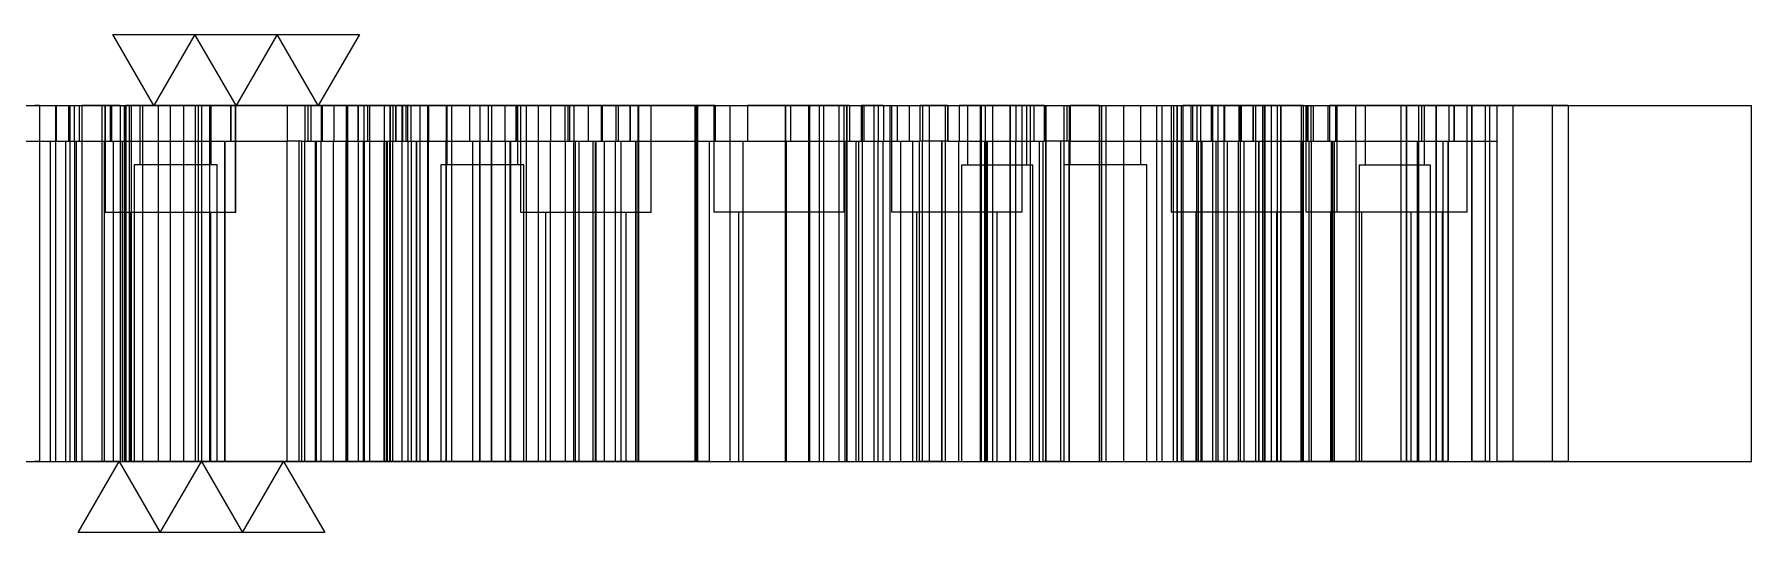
# Model space of a CAD drawing. Header units: millimetres. Extents: x 494 to 18201, y 224 to 11417.
# Drawn here: x 16391.5 to 16536.2, y 2499.9 to 2541.9 of the extents above; entities that cross this region are included whole.
import ezdxf
from ezdxf.lldxf.tags import DXFTag

# ---------------------------------------------------------------- set-up
doc = ezdxf.new("R2010")
doc.units = ezdxf.units.MM
for name, color, linetype in [('DIE', 7, 'Continuous'), ('DIE_W', 1, 'Continuous'), ('DIM', 7, 'Continuous')]:
    doc.layers.add(name, color=color, linetype=linetype)
doc.layers.add('dim_temp', color=161, linetype='Continuous', lineweight=9)
tags = doc.linetypes.add('DASHED', pattern='A,12.86,[0,arial.ttf,S=0,R=0,X=0,Y=0],-12.86', length=25.72).pattern_tags.tags
tags[12:13] = [DXFTag(74, 4), DXFTag(75, 0), DXFTag(340, '0'), DXFTag(46, 0.0), DXFTag(50, 0.0), DXFTag(44, 0.0), DXFTag(45, 0.0)]

msp = doc.modelspace()

# ---------------------------------------------------------------- linework, layer by layer
at = {"layer": 'DIE', "color": 155, "linetype": 'DASHED', "lineweight": 13, "ltscale": 0.501132}
for p, q in [((16393.25125, 2535.93578), (16393.25125, 2505.93578)), ((16394.33242, 2535.93579), (16394.33242, 2532.93579)), ((16394.83177, 2535.93579), (16394.83177, 2532.93579)), ((16395.23688, 2535.93579), (16395.23688, 2532.93579)), ((16397.14567, 2535.93579), (16397.14567, 2532.93579)), ((16397.8436, 2535.93579), (16397.8436, 2532.93579)), ((16397.84755, 2535.93579), (16397.84755, 2532.93579)), ((16397.95129, 2535.93579), (16397.95129, 2532.93579)), ((16398.70921, 2535.93579), (16398.70921, 2532.93579)), ((16399.04283, 2535.93578), (16399.04283, 2505.93578)), ((16399.12871, 2535.93579), (16399.12871, 2532.93579)), ((16399.46335, 2535.93578), (16399.46335, 2505.93578)), ((16399.61052, 2535.93579), (16399.61052, 2532.93579)), ((16400.56721, 2535.93578), (16400.56721, 2505.93578)), ((16400.56721, 2535.93578), (16400.56721, 2505.93578)), ((16402.90923, 2535.93578), (16402.90923, 2505.93578)), ((16402.90923, 2535.93578), (16402.90923, 2505.93578)), ((16404.02595, 2535.93579), (16404.02595, 2532.93579)), ((16405.02687, 2535.93579), (16405.02687, 2532.93579)), ((16405.25767, 2535.93578), (16405.25767, 2505.93578)), ((16405.54325, 2535.93578), (16405.54325, 2505.93578)), ((16408.01327, 2535.93579), (16408.01327, 2532.93579)), ((16408.02018, 2535.93579), (16408.02018, 2532.93579)), ((16412.75667, 2535.93579), (16412.75667, 2532.93579)), ((16414.75432, 2535.93578), (16414.75432, 2532.93578)), ((16415.71276, 2535.93579), (16415.71276, 2532.93579)), ((16416.68689, 2535.93578), (16416.68689, 2532.93578)), ((16417.76671, 2535.93578), (16417.76671, 2532.93578)), ((16417.85666, 2535.93578), (16417.85666, 2532.93578)), ((16418.71355, 2535.93578), (16418.71355, 2532.93578)), ((16419.53266, 2535.93578), (16419.53266, 2532.93578)), ((16419.71404, 2535.93578), (16419.71404, 2532.93578)), ((16421.46009, 2535.93578), (16421.46009, 2532.93578)), ((16421.65971, 2535.93578), (16421.65971, 2532.93578)), ((16421.90149, 2535.93578), (16421.90149, 2532.93578)), ((16421.93547, 2535.93578), (16421.93547, 2532.93578)), ((16422.49288, 2535.93578), (16422.49288, 2532.93578)), ((16422.76972, 2535.93578), (16422.76972, 2532.93578)), ((16422.92105, 2535.93578), (16422.92105, 2532.93578)), ((16423.17886, 2535.93578), (16423.17886, 2532.93578)), ((16423.94453, 2535.93578), (16423.94453, 2532.93578)), ((16424.59339, 2535.93578), (16424.59339, 2532.93578)), ((16424.66858, 2535.93578), (16424.66858, 2532.93578)), ((16426.17787, 2535.93578), (16426.17787, 2532.93578)), ((16426.19507, 2535.93578), (16426.19507, 2532.93578)), ((16426.62077, 2535.93578), (16426.62077, 2532.93578)), ((16428.13243, 2535.93578), (16428.13243, 2532.93578)), ((16428.98982, 2535.93578), (16428.98982, 2532.93578)), ((16429.71533, 2535.93578), (16429.71533, 2532.93578)), ((16431.10853, 2535.93578), (16431.10853, 2532.93578)), ((16432.04747, 2535.93578), (16432.04747, 2532.93578)), ((16432.90923, 2535.93578), (16432.90923, 2505.93578)), ((16434.95354, 2535.93578), (16434.95354, 2532.93578)), ((16436.17213, 2535.93578), (16436.17213, 2532.93578)), ((16436.42347, 2535.93578), (16436.42347, 2532.93578)), ((16436.56361, 2535.93578), (16436.56361, 2532.93578)), ((16436.93293, 2535.93578), (16436.93293, 2532.93578)), ((16438.11967, 2535.93578), (16438.11967, 2532.93578)), ((16439.23037, 2535.93578), (16439.23037, 2532.93578)), ((16439.25134, 2535.93578), (16439.25134, 2532.93578)), ((16440.45093, 2535.93578), (16440.45093, 2532.93578)), ((16440.65934, 2535.93578), (16440.65934, 2532.93578)), ((16441.65717, 2535.93578), (16441.65717, 2532.93578)), ((16441.66402, 2535.93578), (16441.66402, 2532.93578)), ((16442.30665, 2535.93578), (16442.30665, 2505.93578)), ((16442.37409, 2535.93578), (16442.37409, 2505.93578)), ((16447.13314, 2535.93578), (16447.13314, 2505.93578)), ((16447.2501, 2535.93578), (16447.2501, 2505.93578)), ((16447.35312, 2535.93578), (16447.35312, 2505.93578)), ((16450.06657, 2535.93578), (16450.06657, 2505.93578)), ((16454.72802, 2535.93578), (16454.72802, 2505.93578)), ((16454.74883, 2535.93578), (16454.74883, 2505.93578)), ((16456.70562, 2535.93578), (16456.70562, 2505.93578)), ((16456.73891, 2535.93578), (16456.73891, 2505.93578)), ((16456.78689, 2535.93578), (16456.78689, 2505.93578)), ((16457.58792, 2535.93578), (16457.58792, 2505.93578)), ((16457.97629, 2535.93578), (16457.97629, 2505.93578)), ((16459.26594, 2535.93578), (16459.26594, 2505.93578)), ((16459.93213, 2535.93578), (16459.93213, 2505.93578)), ((16459.93566, 2535.93578), (16459.93566, 2505.93578)), ((16461.21228, 2535.93578), (16461.21228, 2505.93578)), ((16462.55769, 2535.93578), (16462.55769, 2532.93578)), ((16463.5543, 2535.93578), (16463.5543, 2505.93578)), ((16463.5543, 2535.93578), (16463.5543, 2505.93578)), ((16464.17408, 2535.93578), (16464.17408, 2532.93578)), ((16465.19508, 2535.93578), (16465.19508, 2532.93578)), ((16466.30269, 2535.93578), (16466.30269, 2532.93578)), ((16466.87026, 2535.93578), (16466.87026, 2505.93578)), ((16466.87026, 2535.93578), (16466.87026, 2505.93578)), ((16468.42227, 2535.93578), (16468.42227, 2532.93578)), ((16468.43724, 2535.93578), (16468.43724, 2532.93578)), ((16471.2042, 2535.93578), (16471.2042, 2505.93578)), ((16471.2042, 2505.93578), (16471.2042, 2535.93578)), ((16471.21263, 2535.93578), (16471.21263, 2532.93578)), ((16473.7042, 2505.93578), (16473.7042, 2535.93578)), ((16473.7042, 2535.93578), (16473.7042, 2505.93578)), ((16474.15879, 2535.93578), (16474.15879, 2532.93578)), ((16475.37614, 2535.93578), (16475.37614, 2532.93578)), ((16475.67794, 2535.93578), (16475.67794, 2532.93578)), ((16476.7042, 2535.93578), (16476.7042, 2505.93578)), ((16476.7042, 2505.93578), (16476.7042, 2535.93578)), ((16478.47404, 2535.93578), (16478.47404, 2532.93578)), ((16478.67696, 2535.93578), (16478.67696, 2532.93578)), ((16478.69415, 2535.93578), (16478.69415, 2532.93578)), ((16478.74728, 2535.93578), (16478.74728, 2532.93578)), ((16481.20936, 2535.93579), (16481.20936, 2505.93579)), ((16481.38705, 2535.93579), (16481.38705, 2505.93579)), ((16483.25012, 2535.93579), (16483.25012, 2505.93579)), ((16486.02844, 2535.93579), (16486.02844, 2505.93579)), ((16486.47813, 2535.93579), (16486.47813, 2505.93579)), ((16487.45262, 2535.93578), (16487.45262, 2532.93578)), ((16487.75303, 2535.93579), (16487.75303, 2505.93579)), ((16488.10909, 2535.93579), (16488.10909, 2505.93579)), ((16488.25012, 2535.93579), (16488.25012, 2505.93579)), ((16488.92255, 2535.93578), (16488.92255, 2532.93578)), ((16489.06269, 2535.93578), (16489.06269, 2532.93578)), ((16489.43201, 2535.93578), (16489.43201, 2532.93578)), ((16490.61875, 2535.93578), (16490.61875, 2532.93578)), ((16490.75012, 2535.93579), (16490.75012, 2505.93579)), ((16491.18108, 2535.93579), (16491.18108, 2505.93579)), ((16491.70375, 2535.93579), (16491.70375, 2505.93579)), ((16491.75042, 2535.93578), (16491.75042, 2532.93578)), ((16492.95001, 2535.93578), (16492.95001, 2532.93578)), ((16493.06418, 2535.93579), (16493.06418, 2505.93579)), ((16493.15842, 2535.93578), (16493.15842, 2532.93578)), ((16494.15625, 2535.93578), (16494.15625, 2532.93578)), ((16494.1631, 2535.93578), (16494.1631, 2532.93578)), ((16494.36369, 2535.93579), (16494.36369, 2505.93579)), ((16494.95305, 2535.93579), (16494.95305, 2505.93579)), ((16495.08883, 2535.93579), (16495.08883, 2505.93579)), ((16495.1573, 2535.93579), (16495.1573, 2505.93579)), ((16495.68859, 2535.93579), (16495.68859, 2505.93579)), ((16496.19116, 2535.93579), (16496.19116, 2505.93579)), ((16496.20611, 2535.93579), (16496.20611, 2505.93579)), ((16496.47654, 2535.93579), (16496.47654, 2505.93579)), ((16496.50631, 2535.93579), (16496.50631, 2505.93579)), ((16498.6979, 2535.93579), (16498.6979, 2532.93579)), ((16499.02424, 2535.93579), (16499.02424, 2532.93579)), ((16499.22831, 2535.93579), (16499.22831, 2532.93579)), ((16501.11709, 2535.93579), (16501.11709, 2532.93579)), ((16507.09443, 2535.93579), (16507.09443, 2505.93579)), ((16507.09443, 2505.93579), (16507.09443, 2535.93579)), ((16508.35213, 2535.93579), (16508.35213, 2532.93579)), ((16509.59443, 2505.93579), (16509.59443, 2535.93579)), ((16509.59443, 2535.93579), (16509.59443, 2505.93579)), ((16512.59443, 2535.93579), (16512.59443, 2505.93579)), ((16513.71136, 2535.93578), (16513.71136, 2505.93578)), ((16516.05339, 2535.93578), (16516.05339, 2505.93578)), ((16519.36934, 2535.93578), (16519.36934, 2505.93578)), ((16392.79078, 2532.93579), (16392.79078, 2505.93579)), ((16394.09309, 2532.93579), (16394.09309, 2505.93579)), ((16394.84613, 2532.93579), (16394.84613, 2505.93579)), ((16394.99755, 2532.93579), (16394.99755, 2505.93579)), ((16397.16004, 2532.93579), (16397.16004, 2505.93579)), ((16397.3436, 2532.93579), (16397.3436, 2505.93579)), ((16397.34755, 2532.93579), (16397.34755, 2505.93579)), ((16398.09992, 2532.93579), (16398.09992, 2505.93579)), ((16398.85785, 2532.93579), (16398.85785, 2505.93579)), ((16399.12147, 2532.93579), (16399.12147, 2505.93579)), ((16399.60894, 2532.93579), (16399.60894, 2505.93579)), ((16404.02436, 2532.93579), (16404.02436, 2505.93579)), ((16405.02575, 2532.93579), (16405.02575, 2505.93579)), ((16407.51327, 2532.93579), (16407.51327, 2505.93579)), ((16407.52018, 2532.93579), (16407.52018, 2505.93579)), ((16412.74942, 2532.93579), (16412.74942, 2505.93579)), ((16414.25432, 2505.93578), (16414.25432, 2532.93578)), ((16415.21283, 2532.93579), (16415.21283, 2505.93579)), ((16416.67003, 2505.93578), (16416.67003, 2532.93578)), ((16417.74985, 2505.93578), (16417.74985, 2532.93578)), ((16417.87373, 2505.93578), (16417.87373, 2532.93578)), ((16419.21349, 2505.93578), (16419.21349, 2532.93578)), ((16419.22147, 2505.93578), (16419.22147, 2532.93578)), ((16419.73111, 2505.93578), (16419.73111, 2532.93578)), ((16421.1489, 2505.93578), (16421.1489, 2532.93578)), ((16421.40149, 2532.93578), (16421.40149, 2505.93578)), ((16421.43547, 2532.93578), (16421.43547, 2505.93578)), ((16421.66862, 2505.93578), (16421.66862, 2532.93578)), ((16422.93083, 2532.93578), (16422.93083, 2505.93578)), ((16422.97309, 2505.93578), (16422.97309, 2532.93578)), ((16423.24993, 2505.93578), (16423.24993, 2532.93578)), ((16423.67883, 2505.93578), (16423.67883, 2532.93578)), ((16423.67886, 2505.93578), (16423.67886, 2532.93578)), ((16423.9468, 2532.93578), (16423.9468, 2505.93578)), ((16424.61769, 2505.93578), (16424.61769, 2532.93578)), ((16424.67824, 2505.93578), (16424.67824, 2532.93578)), ((16426.17803, 2505.93578), (16426.17803, 2532.93578)), ((16426.19237, 2505.93578), (16426.19237, 2532.93578)), ((16426.62304, 2532.93578), (16426.62304, 2505.93578)), ((16428.38664, 2532.93578), (16428.38664, 2505.93578)), ((16428.99948, 2505.93578), (16428.99948, 2532.93578)), ((16429.96954, 2532.93578), (16429.96954, 2505.93578)), ((16431.13054, 2532.93578), (16431.13054, 2505.93578)), ((16431.54752, 2505.93578), (16431.54752, 2532.93578)), ((16434.96246, 2505.93578), (16434.96246, 2532.93578)), ((16436.18191, 2532.93578), (16436.18191, 2505.93578)), ((16436.92236, 2505.93578), (16436.92236, 2532.93578)), ((16437.06251, 2505.93578), (16437.06251, 2532.93578)), ((16437.37026, 2505.93578), (16437.37026, 2532.93578)), ((16438.55701, 2505.93578), (16438.55701, 2532.93578)), ((16438.73044, 2532.93578), (16438.73044, 2505.93578)), ((16439.50007, 2505.93578), (16439.50007, 2532.93578)), ((16440.44823, 2505.93578), (16440.44823, 2532.93578)), ((16440.90806, 2505.93578), (16440.90806, 2532.93578)), ((16442.15707, 2505.93578), (16442.15707, 2532.93578)), ((16442.16392, 2505.93578), (16442.16392, 2532.93578)), ((16462.58198, 2505.93578), (16462.58198, 2532.93578)), ((16464.46778, 2505.93578), (16464.46778, 2532.93578)), ((16465.48878, 2505.93578), (16465.48878, 2532.93578)), ((16466.31948, 2505.93578), (16466.31948, 2532.93578)), ((16467.92229, 2505.93578), (16467.92229, 2532.93578)), ((16467.93726, 2505.93578), (16467.93726, 2532.93578)), ((16471.71257, 2505.93578), (16471.71257, 2532.93578)), ((16474.1677, 2505.93578), (16474.1677, 2532.93578)), ((16475.39293, 2505.93578), (16475.39293, 2532.93578)), ((16476.17794, 2505.93578), (16476.17794, 2532.93578)), ((16477.97451, 2505.93578), (16477.97451, 2532.93578)), ((16478.24775, 2505.93578), (16478.24775, 2532.93578)), ((16478.69145, 2505.93578), (16478.69145, 2532.93578)), ((16487.46154, 2505.93578), (16487.46154, 2532.93578)), ((16489.42144, 2505.93578), (16489.42144, 2532.93578)), ((16489.56159, 2505.93578), (16489.56159, 2532.93578)), ((16489.86935, 2505.93578), (16489.86935, 2532.93578)), ((16491.05609, 2505.93578), (16491.05609, 2532.93578)), ((16491.99915, 2505.93578), (16491.99915, 2532.93578)), ((16492.94731, 2505.93578), (16492.94731, 2532.93578)), ((16493.40715, 2505.93578), (16493.40715, 2532.93578)), ((16494.65615, 2505.93578), (16494.65615, 2532.93578)), ((16494.663, 2505.93578), (16494.663, 2532.93578)), ((16498.19801, 2532.93579), (16498.19801, 2505.93579)), ((16498.85067, 2532.93579), (16498.85067, 2505.93579)), ((16499.05475, 2532.93579), (16499.05475, 2505.93579)), ((16500.75465, 2532.93579), (16500.75465, 2505.93579)), ((16507.98969, 2532.93579), (16507.98969, 2505.93579))]:
    msp.add_line(p, q, dxfattribs=at)
at = {"layer": 'DIE', "color": 155, "linetype": 'Continuous', "lineweight": 13}
for p, q in [((16393.25125, 2535.93578), (16393.25125, 2505.93578)), ((16395.46335, 2535.93578), (16395.46335, 2505.93578)), ((16399.18562, 2535.93578), (16399.18562, 2505.93578)), ((16417.74108, 2535.93578), (16417.74108, 2505.93578)), ((16419.22589, 2535.93578), (16419.22589, 2505.93578)), ((16420.94741, 2535.93578), (16420.94741, 2505.93578)), ((16422.43221, 2535.93578), (16422.43221, 2505.93578)), ((16428.99925, 2535.93578), (16428.99925, 2505.93578)), ((16429.99925, 2535.93578), (16429.99925, 2505.93578)), ((16451.55425, 2535.93578), (16451.55425, 2532.93578)), ((16460.154, 2535.93578), (16460.154, 2532.93578)), ((16461.14617, 2535.93578), (16461.14617, 2532.93578)), ((16461.37373, 2535.93578), (16461.37373, 2532.93578)), ((16463.02529, 2535.93578), (16463.02529, 2532.93578)), ((16466.06739, 2535.93578), (16466.06739, 2532.93578)), ((16469.38229, 2535.93578), (16469.38229, 2532.93578)), ((16483.25012, 2535.93579), (16483.25012, 2505.93579)), ((16488.25012, 2535.93579), (16488.25012, 2505.93579)), ((16498.37429, 2535.93579), (16498.37429, 2532.93579)), ((16500.4717, 2535.93579), (16500.4717, 2532.93579)), ((16500.61175, 2535.93579), (16500.61175, 2532.93579)), ((16502.80685, 2535.93579), (16502.80685, 2532.93579)), ((16506.60279, 2535.93579), (16506.60279, 2532.93579)), ((16510.64729, 2535.93579), (16510.64729, 2532.93579)), ((16511.09994, 2535.93579), (16511.09994, 2532.93579)), ((16512.59443, 2505.93579), (16512.59443, 2535.93579)), ((16516.05339, 2535.93578), (16516.05339, 2505.93578)), ((16519.36934, 2535.93578), (16519.36934, 2505.93578)), ((16451.19038, 2505.93578), (16451.19038, 2532.93578)), ((16459.79778, 2505.93578), (16459.79778, 2532.93578)), ((16460.70727, 2505.93578), (16460.70727, 2532.93578)), ((16460.93484, 2505.93578), (16460.93484, 2532.93578)), ((16462.99929, 2505.93578), (16462.99929, 2532.93578)), ((16466.04138, 2505.93578), (16466.04138, 2532.93578)), ((16469.36233, 2505.93578), (16469.36233, 2532.93578)), ((16478.67711, 2505.93578), (16478.67711, 2532.93578)), ((16498.3963, 2532.93579), (16498.3963, 2505.93579)), ((16500.84328, 2532.93579), (16500.84328, 2505.93579)), ((16500.98333, 2532.93579), (16500.98333, 2505.93579)), ((16502.81258, 2532.93579), (16502.81258, 2505.93579)), ((16506.60852, 2532.93579), (16506.60852, 2505.93579)), ((16510.14746, 2532.93579), (16510.14746, 2505.93579)), ((16510.60011, 2532.93579), (16510.60011, 2505.93579))]:
    msp.add_line(p, q, dxfattribs=at)
at = {"layer": 'DIE', "color": 6, "linetype": 'DASHED', "lineweight": 13, "ltscale": 0.501132}
for p, q in [((16393.28972, 2535.93579), (16393.28972, 2532.93579)), ((16408.02019, 2532.93579), (16408.02019, 2535.93579)), ((16414.25428, 2535.93578), (16414.25428, 2532.93578)), ((16414.50426, 2535.93578), (16414.50426, 2532.93578)), ((16414.50429, 2535.93578), (16414.50429, 2532.93578)), ((16414.75423, 2535.93578), (16414.75423, 2532.93578)), ((16414.75425, 2535.93578), (16414.75425, 2532.93578)), ((16414.7543, 2535.93578), (16414.7543, 2532.93578)), ((16415.7132, 2532.93579), (16415.7132, 2535.93579)), ((16418.7132, 2535.93578), (16418.7132, 2532.93578)), ((16421.41848, 2535.93578), (16421.41848, 2532.93578)), ((16421.6669, 2535.93578), (16421.6669, 2532.93578)), ((16421.67535, 2535.93578), (16421.67535, 2532.93578)), ((16421.90149, 2535.93578), (16421.90149, 2532.93578)), ((16421.91601, 2535.93578), (16421.91601, 2532.93578)), ((16421.9315, 2535.93578), (16421.9315, 2532.93578)), ((16423.17883, 2535.93578), (16423.17883, 2532.93578)), ((16441.66442, 2532.93578), (16441.66442, 2535.93578)), ((16442.30591, 2535.93578), (16442.30591, 2505.93578)), ((16447.1327, 2535.93578), (16447.1327, 2505.93578)), ((16447.2042, 2535.93578), (16447.2042, 2505.93578)), ((16448.83167, 2535.93578), (16448.83167, 2532.93578)), ((16456.7291, 2535.93578), (16456.7291, 2505.93578)), ((16459.93575, 2505.93578), (16459.93575, 2535.93578)), ((16468.42222, 2535.93578), (16468.42222, 2532.93578)), ((16471.21228, 2535.93578), (16471.21228, 2532.93578)), ((16475.67791, 2535.93578), (16475.67791, 2532.93578)), ((16487.75167, 2535.93579), (16487.75167, 2505.93579)), ((16487.78542, 2505.93579), (16487.78542, 2535.93579)), ((16488.09443, 2535.93579), (16488.09443, 2505.93579)), ((16494.1635, 2532.93578), (16494.1635, 2535.93578)), ((16496.20735, 2505.93579), (16496.20735, 2535.93579)), ((16496.51165, 2505.93579), (16496.51165, 2535.93579)), ((16498.6978, 2535.93579), (16498.6978, 2532.93579)), ((16421.90149, 2532.93578), (16421.90149, 2532.93578)), ((16481.20443, 2532.93578), (16489.75022, 2532.93578)), ((16511.10286, 2532.93578), (16514.09428, 2532.93578))]:
    msp.add_line(p, q, dxfattribs=at)
at = {"layer": 'DIE', "color": 31, "linetype": 'DASHED', "lineweight": 13, "ltscale": 0.501132}
for p, q in [((16397.40923, 2535.93578), (16397.40923, 2526.93578)), ((16397.44282, 2535.93578), (16397.44282, 2526.93578)), ((16408.40923, 2526.93578), (16408.40923, 2535.93578)), ((16408.44282, 2526.93578), (16408.44282, 2535.93578)), ((16432.44282, 2535.93578), (16432.44282, 2526.93578)), ((16443.44282, 2526.93578), (16443.44282, 2535.93578)), ((16448.71228, 2535.93578), (16448.71228, 2526.93578)), ((16459.71228, 2526.93578), (16459.71228, 2535.93578)), ((16463.7042, 2535.93578), (16463.7042, 2526.93578)), ((16474.7042, 2526.93578), (16474.7042, 2535.93578)), ((16487.25012, 2535.93579), (16487.25012, 2526.93579)), ((16498.25012, 2526.93579), (16498.25012, 2535.93579)), ((16498.59443, 2535.93579), (16498.59443, 2526.93579)), ((16501.21136, 2535.93578), (16501.21136, 2526.93578)), ((16509.59443, 2526.93579), (16509.59443, 2535.93579)), ((16512.21136, 2526.93578), (16512.21136, 2535.93578)), ((16397.4428, 2526.93578), (16397.40923, 2526.93578)), ((16397.44282, 2526.93578), (16408.44282, 2526.93578)), ((16432.44282, 2526.93578), (16443.44282, 2526.93578)), ((16459.71228, 2526.93578), (16448.71228, 2526.93578)), ((16474.7042, 2526.93578), (16463.7042, 2526.93578)), ((16498.25012, 2526.93579), (16487.25012, 2526.93579)), ((16509.59443, 2526.93579), (16498.59443, 2526.93579)), ((16512.21136, 2526.93578), (16509.59431, 2526.93578))]:
    msp.add_line(p, q, dxfattribs=at)
at = {"layer": 'DIE', "color": 6, "linetype": 'Continuous', "lineweight": 13}
for p, q in [((16448.8342, 2535.93578), (16451.55425, 2535.93578)), ((16455.1936, 2535.93578), (16451.55425, 2535.93578)), ((16460.154, 2535.93578), (16455.1936, 2535.93578)), ((16455.1936, 2535.93578), (16455.1936, 2532.93578)), ((16460.154, 2535.93578), (16461.14617, 2535.93578)), ((16461.37373, 2535.93578), (16461.14617, 2535.93578)), ((16463.02529, 2535.93578), (16461.37373, 2535.93578)), ((16463.02529, 2535.93578), (16466.06739, 2535.93578)), ((16468.43735, 2535.93578), (16466.06739, 2535.93578)), ((16468.43735, 2532.93578), (16468.43735, 2535.93578)), ((16468.43735, 2535.93578), (16469.38229, 2535.93578)), ((16471.58024, 2535.93578), (16469.38229, 2535.93578)), ((16471.58481, 2535.93578), (16471.58024, 2535.93578)), ((16471.58024, 2535.93578), (16471.58024, 2532.93578)), ((16476.55549, 2535.93578), (16471.58481, 2535.93578)), ((16471.58481, 2535.93578), (16471.58481, 2532.93578)), ((16476.55549, 2535.93578), (16478.75012, 2535.93578)), ((16476.55549, 2535.93578), (16476.55549, 2532.93578)), ((16478.75012, 2532.93578), (16478.75012, 2535.93578)), ((16481.20443, 2535.93578), (16478.75015, 2535.93578)), ((16481.2042, 2535.93579), (16481.2042, 2505.93579)), ((16481.2042, 2535.93579), (16481.75013, 2535.93579)), ((16498.37429, 2535.93579), (16489.75012, 2535.93579)), ((16489.75012, 2532.93579), (16489.75012, 2535.93579)), ((16498.37429, 2535.93579), (16500.4717, 2535.93579)), ((16500.4717, 2535.93579), (16500.61175, 2535.93579)), ((16502.80685, 2535.93579), (16500.61175, 2535.93579)), ((16506.60279, 2535.93579), (16502.80685, 2535.93579)), ((16510.64729, 2535.93579), (16506.60279, 2535.93579)), ((16511.10327, 2535.93579), (16511.09994, 2535.93579)), ((16511.10327, 2532.93579), (16511.10327, 2535.93579)), ((16514.71136, 2535.93578), (16514.09428, 2535.93578)), ((16514.71136, 2535.93578), (16514.71136, 2532.93578)), ((16448.8342, 2532.93578), (16451.55425, 2532.93578)), ((16451.55425, 2532.93578), (16455.1936, 2532.93578)), ((16455.1936, 2532.93578), (16460.154, 2532.93578)), ((16460.154, 2532.93578), (16461.14617, 2532.93578)), ((16461.14617, 2532.93578), (16461.37373, 2532.93578)), ((16461.37373, 2532.93578), (16463.02529, 2532.93578)), ((16463.02529, 2532.93578), (16466.06739, 2532.93578)), ((16468.43735, 2532.93578), (16466.06739, 2532.93578)), ((16468.43735, 2532.93578), (16469.38229, 2532.93578)), ((16469.38229, 2532.93578), (16471.58024, 2532.93578)), ((16471.58024, 2532.93578), (16471.58024, 2505.93578)), ((16471.58481, 2532.93578), (16476.55549, 2532.93578)), ((16471.58481, 2532.93578), (16471.58481, 2505.93578)), ((16478.75012, 2532.93578), (16476.55549, 2532.93578)), ((16478.75015, 2532.93578), (16481.20443, 2532.93578)), ((16489.75012, 2532.93579), (16498.37429, 2532.93579)), ((16498.37429, 2532.93579), (16500.4717, 2532.93579)), ((16500.4717, 2532.93579), (16500.61175, 2532.93579)), ((16500.61175, 2532.93579), (16502.80685, 2532.93579)), ((16502.80685, 2532.93579), (16506.60279, 2532.93579)), ((16506.60279, 2532.93579), (16510.64729, 2532.93579)), ((16511.10327, 2532.93579), (16511.09994, 2532.93579)), ((16514.09428, 2532.93578), (16514.71136, 2532.93578)), ((16471.58481, 2505.93578), (16471.58024, 2505.93578)), ((16481.2042, 2505.93579), (16481.75013, 2505.93579))]:
    msp.add_line(p, q, dxfattribs=at)
at = {"layer": 'DIE', "color": 11, "linetype": 'DASHED', "lineweight": 13, "ltscale": 0.501132}
for p, q in [((16472.2042, 2535.93578), (16472.2042, 2505.93578)), ((16478.2042, 2535.93578), (16478.2042, 2505.93578)), ((16508.09443, 2535.93579), (16508.09443, 2505.93579)), ((16388.90925, 2532.93579), (16392.78973, 2532.93579)), ((16392.78972, 2532.93579), (16392.78972, 2505.93579)), ((16392.78972, 2532.93579), (16394.09309, 2532.93579)), ((16394.09309, 2532.93579), (16394.99755, 2532.93579)), ((16394.99755, 2532.93579), (16397.3436, 2532.93579)), ((16397.3436, 2532.93579), (16397.34755, 2532.93579)), ((16397.34755, 2532.93579), (16399.12147, 2532.93579)), ((16399.12147, 2532.93579), (16412.74942, 2532.93579)), ((16407.52019, 2505.93579), (16407.52019, 2532.93579)), ((16413.75428, 2532.93579), (16412.74942, 2532.93579)), ((16413.75428, 2532.93578), (16413.75428, 2505.93578)), ((16414.01803, 2532.93578), (16413.75428, 2532.93578)), ((16414.01803, 2505.93578), (16414.01803, 2532.93578)), ((16414.01803, 2532.93578), (16414.25423, 2532.93578)), ((16414.01806, 2505.93578), (16414.01806, 2532.93578)), ((16414.25423, 2532.93578), (16417.87373, 2532.93578)), ((16414.25423, 2505.93578), (16414.25423, 2532.93578)), ((16414.25425, 2505.93578), (16414.25425, 2532.93578)), ((16414.2543, 2505.93578), (16414.2543, 2532.93578)), ((16415.13499, 2532.93579), (16415.13499, 2505.93579)), ((16415.2132, 2505.93579), (16415.2132, 2532.93579)), ((16417.87373, 2532.93578), (16419.73111, 2532.93578)), ((16419.2132, 2532.93578), (16419.2132, 2505.93578)), ((16419.28345, 2505.93578), (16419.28345, 2532.93578)), ((16419.73111, 2532.93578), (16422.97309, 2532.93578)), ((16420.91848, 2532.93578), (16420.91848, 2505.93578)), ((16421.18059, 2532.93578), (16421.18059, 2505.93578)), ((16421.18949, 2532.93578), (16421.18949, 2505.93578)), ((16421.40149, 2532.93578), (16421.40149, 2505.93578)), ((16421.40149, 2532.93578), (16421.40149, 2532.93578)), ((16421.416, 2532.93578), (16421.416, 2505.93578)), ((16421.43152, 2532.93578), (16421.43152, 2505.93578)), ((16422.97309, 2532.93578), (16423.24993, 2532.93578)), ((16423.24993, 2532.93578), (16424.61769, 2532.93578)), ((16423.67883, 2532.93578), (16423.67883, 2505.93578)), ((16424.61769, 2532.93578), (16448.33113, 2532.93578)), ((16442.16442, 2505.93578), (16442.16442, 2532.93578)), ((16448.33167, 2532.93578), (16448.33167, 2505.93578)), ((16448.33167, 2532.93578), (16448.33408, 2532.93578)), ((16467.92222, 2532.93578), (16467.92222, 2505.93578)), ((16471.55706, 2505.93578), (16471.55706, 2532.93578)), ((16471.58024, 2532.93578), (16471.58481, 2532.93578)), ((16471.71228, 2532.93578), (16471.71228, 2505.93578)), ((16471.77496, 2505.93578), (16471.77496, 2532.93578)), ((16476.17791, 2505.93578), (16476.17791, 2532.93578)), ((16494.6635, 2505.93578), (16494.6635, 2532.93578)), ((16498.1978, 2532.93579), (16498.1978, 2505.93579)), ((16399.86538, 2530.93579), (16399.86538, 2505.93579)), ((16406.86538, 2530.93579), (16399.86538, 2530.93579)), ((16406.86538, 2505.93579), (16406.86538, 2530.93579)), ((16425.71224, 2530.93578), (16425.71224, 2505.93578)), ((16432.71224, 2530.93578), (16425.71224, 2530.93578)), ((16432.71224, 2505.93578), (16432.71224, 2530.93578)), ((16469.60596, 2530.93578), (16469.60596, 2505.93578)), ((16469.60596, 2530.93578), (16475.60596, 2530.93578)), ((16475.60596, 2505.93578), (16475.60596, 2530.93578)), ((16478.21132, 2530.93578), (16478.21132, 2505.93578)), ((16485.21132, 2530.93578), (16478.21132, 2530.93578)), ((16485.21132, 2505.93578), (16485.21132, 2530.93578)), ((16503.10571, 2530.93579), (16503.10571, 2505.93579)), ((16503.10571, 2530.93579), (16509.10571, 2530.93579)), ((16509.10571, 2505.93579), (16509.10571, 2530.93579)), ((16414.2543, 2505.93578), (16414.25432, 2505.93578)), ((16471.58025, 2505.93578), (16471.58485, 2505.93578))]:
    msp.add_line(p, q, dxfattribs=at)
at = {"layer": 'DIE', "color": 11, "linetype": 'Continuous', "lineweight": 13}
for p, q in [((16512.59443, 2535.93579), (16511.10324, 2535.93579)), ((16514.09443, 2535.93579), (16512.59443, 2535.93579)), ((16514.09443, 2535.93579), (16514.09443, 2505.93579)), ((16454.83352, 2505.93578), (16454.83352, 2532.93578)), ((16467.93735, 2505.93578), (16467.93735, 2532.93578)), ((16471.55721, 2505.93578), (16471.55721, 2532.93578)), ((16471.56813, 2505.93578), (16471.56813, 2532.93578)), ((16476.47104, 2505.93578), (16476.47104, 2532.93578)), ((16478.25012, 2505.93578), (16478.25012, 2532.93578)), ((16510.60327, 2505.93579), (16510.60327, 2532.93579)), ((16448.33408, 2505.93578), (16451.19038, 2505.93578)), ((16451.19038, 2505.93578), (16454.83352, 2505.93578)), ((16454.83352, 2505.93578), (16459.79778, 2505.93578)), ((16459.79778, 2505.93578), (16460.70727, 2505.93578)), ((16460.70727, 2505.93578), (16460.93484, 2505.93578)), ((16460.93484, 2505.93578), (16462.99929, 2505.93578)), ((16462.99929, 2505.93578), (16466.04138, 2505.93578)), ((16467.93735, 2505.93578), (16466.04138, 2505.93578)), ((16467.93735, 2505.93578), (16469.36233, 2505.93578)), ((16469.36233, 2505.93578), (16471.55721, 2505.93578)), ((16471.55721, 2505.93578), (16471.56819, 2505.93578)), ((16471.58024, 2505.93578), (16471.56813, 2505.93578)), ((16471.58485, 2505.93578), (16476.47104, 2505.93578)), ((16478.25012, 2505.93578), (16476.47104, 2505.93578)), ((16478.25011, 2505.93578), (16478.67711, 2505.93578)), ((16478.67711, 2505.93578), (16481.20459, 2505.93578)), ((16498.3963, 2505.93579), (16489.75012, 2505.93579)), ((16500.84328, 2505.93579), (16498.3963, 2505.93579)), ((16500.98333, 2505.93579), (16500.84328, 2505.93579)), ((16502.81258, 2505.93579), (16500.98333, 2505.93579)), ((16506.60852, 2505.93579), (16502.81258, 2505.93579)), ((16510.14746, 2505.93579), (16506.60852, 2505.93579)), ((16510.60011, 2505.93579), (16510.14746, 2505.93579)), ((16510.60011, 2505.93579), (16510.60327, 2505.93579)), ((16510.60327, 2505.93579), (16512.59443, 2505.93579)), ((16514.09443, 2505.93579), (16512.59443, 2505.93579)), ((16514.09387, 2505.93578), (16514.71152, 2505.93578))]:
    msp.add_line(p, q, dxfattribs=at)
at = {"layer": 'DIE', "color": 5, "linetype": 'DASHED', "lineweight": 13, "ltscale": 0.501132}
for p, q in [((16399.50623, 2526.93578), (16399.50623, 2505.93578)), ((16399.53982, 2526.93578), (16399.53982, 2505.93578)), ((16406.31223, 2505.93578), (16406.31223, 2526.93578)), ((16406.34582, 2505.93578), (16406.34582, 2526.93578)), ((16434.53982, 2526.93578), (16434.53982, 2505.93578)), ((16441.34582, 2505.93578), (16441.34582, 2526.93578)), ((16450.80928, 2526.93578), (16450.80928, 2505.93578)), ((16457.61528, 2505.93578), (16457.61528, 2526.93578)), ((16465.8012, 2526.93578), (16465.8012, 2505.93578)), ((16472.6072, 2505.93578), (16472.6072, 2526.93578)), ((16489.34712, 2526.93579), (16489.34712, 2505.93579)), ((16496.15312, 2505.93579), (16496.15312, 2526.93579)), ((16500.69143, 2526.93579), (16500.69143, 2505.93579)), ((16503.30836, 2526.93578), (16503.30836, 2505.93578)), ((16507.49743, 2505.93579), (16507.49743, 2526.93579)), ((16510.11436, 2505.93578), (16510.11436, 2526.93578))]:
    msp.add_line(p, q, dxfattribs=at)
at = {"layer": 'DIE', "color": 155, "linetype": 'DASHED', "lineweight": 13, "ltscale": 0.501132}
msp.add_lwpolyline([(16393.29057, 2535.93579), (16393.29057, 2535.87579), (16393.29057, 2535.81579), (16393.29057, 2535.75579), (16393.29057, 2535.69579), (16393.29057, 2535.63579), (16393.29057, 2535.57579), (16393.29057, 2535.51579), (16393.29057, 2535.45579), (16393.29057, 2535.39579), (16393.29057, 2535.33579), (16393.29057, 2535.27579), (16393.29057, 2535.21579), (16393.29057, 2535.15579), (16393.29057, 2535.09579), (16393.29057, 2535.03579), (16393.29057, 2534.97579), (16393.29057, 2534.91579), (16393.29057, 2534.85579), (16393.29057, 2534.79579), (16393.29057, 2534.73579), (16393.29057, 2534.67579), (16393.29057, 2534.61579), (16393.29057, 2534.55579), (16393.29057, 2534.49579), (16393.29057, 2534.43579), (16393.29057, 2534.37579), (16393.29057, 2534.31579), (16393.29057, 2534.25579), (16393.29057, 2534.19579), (16393.29057, 2534.13579), (16393.29057, 2534.07579), (16393.29057, 2534.01579), (16393.29057, 2533.95579), (16393.29057, 2533.89579), (16393.29057, 2533.83579), (16393.29057, 2533.77579), (16393.29057, 2533.71579), (16393.29057, 2533.65579), (16393.29057, 2533.59579), (16393.29057, 2533.53579), (16393.29057, 2533.47579), (16393.29057, 2533.41579), (16393.29057, 2533.35579), (16393.29057, 2533.29579), (16393.29057, 2533.23579), (16393.29057, 2533.17579), (16393.29057, 2533.11579), (16393.29057, 2533.05579), (16393.29057, 2532.99579), (16393.29057, 2532.93579)], dxfattribs=at)
at = {"layer": 'DIE_W', "color": 1, "linetype": 'Continuous', "lineweight": 13}
for p, q in [((16391.9094, 2535.93579), (16391.4639, 2535.93579)), ((16391.90923, 2535.93578), (16393.25125, 2535.93578)), ((16391.90923, 2535.93578), (16391.90923, 2505.93578)), ((16393.25125, 2535.93578), (16394.46342, 2535.93578)), ((16394.46335, 2535.93578), (16395.46335, 2535.93578)), ((16394.46335, 2535.93578), (16394.46335, 2505.93578)), ((16398.68568, 2535.93578), (16395.46335, 2535.93578)), ((16398.68562, 2535.93578), (16398.68562, 2505.93578)), ((16398.68562, 2535.93578), (16399.18562, 2535.93578)), ((16417.74108, 2535.93578), (16399.18562, 2535.93578)), ((16419.22589, 2535.93578), (16417.74108, 2535.93578)), ((16420.94741, 2535.93578), (16419.22589, 2535.93578)), ((16422.43221, 2535.93578), (16420.94741, 2535.93578)), ((16428.99925, 2535.93578), (16422.43221, 2535.93578)), ((16429.99925, 2535.93578), (16428.99925, 2535.93578)), ((16448.8342, 2535.93578), (16429.99925, 2535.93578)), ((16448.8342, 2532.93578), (16448.8342, 2535.93578)), ((16481.75012, 2535.93579), (16483.25012, 2535.93579)), ((16481.75012, 2535.93579), (16481.75012, 2505.93579)), ((16483.25012, 2535.93579), (16488.25012, 2535.93579)), ((16489.75012, 2535.93579), (16488.25012, 2535.93579)), ((16511.09994, 2535.93579), (16510.64729, 2535.93579)), ((16516.05339, 2535.93578), (16514.71136, 2535.93578)), ((16519.36934, 2535.93578), (16516.05339, 2535.93578)), ((16520.71136, 2535.93578), (16519.36934, 2535.93578)), ((16520.71136, 2535.93578), (16520.71136, 2505.93578)), ((16448.33408, 2532.93578), (16448.33408, 2505.93578)), ((16448.33408, 2532.93578), (16448.8342, 2532.93578)), ((16489.75012, 2532.93579), (16489.75012, 2505.93579)), ((16510.64729, 2532.93579), (16511.09994, 2532.93579)), ((16514.71136, 2532.93578), (16514.71136, 2505.93578)), ((16391.9094, 2505.93579), (16391.4639, 2505.93579)), ((16391.90923, 2505.93578), (16393.25125, 2505.93578)), ((16393.25125, 2505.93578), (16394.46342, 2505.93578)), ((16394.46335, 2505.93578), (16395.46335, 2505.93578)), ((16398.68568, 2505.93578), (16395.46335, 2505.93578)), ((16398.68562, 2505.93578), (16399.18562, 2505.93578)), ((16417.74108, 2505.93578), (16399.18562, 2505.93578)), ((16419.22589, 2505.93578), (16417.74108, 2505.93578)), ((16420.94741, 2505.93578), (16419.22589, 2505.93578)), ((16422.43221, 2505.93578), (16420.94741, 2505.93578)), ((16428.99925, 2505.93578), (16422.43221, 2505.93578)), ((16429.99925, 2505.93578), (16428.99925, 2505.93578)), ((16448.33408, 2505.93578), (16429.99925, 2505.93578)), ((16481.75012, 2505.93579), (16483.25012, 2505.93579)), ((16483.25012, 2505.93579), (16488.25012, 2505.93579)), ((16489.75012, 2505.93579), (16488.25012, 2505.93579)), ((16516.05339, 2505.93578), (16514.71152, 2505.93578)), ((16519.36934, 2505.93578), (16516.05339, 2505.93578)), ((16520.71136, 2505.93578), (16519.36934, 2505.93578))]:
    msp.add_line(p, q, dxfattribs=at)
at = {"layer": 'DIE_W', "color": 1, "linetype": 'DASHED', "lineweight": 13, "ltscale": 0.501132}
for p, q in [((16400.36538, 2535.93579), (16400.36538, 2530.93579)), ((16401.90923, 2535.93578), (16401.90923, 2505.93578)), ((16406.25767, 2505.93578), (16406.25767, 2535.93578)), ((16406.36538, 2530.93579), (16406.36538, 2535.93579)), ((16414.7543, 2535.93578), (16414.75432, 2535.93578)), ((16415.63492, 2535.93579), (16415.63492, 2532.93579)), ((16418.78351, 2532.93578), (16418.78351, 2535.93578)), ((16426.21224, 2535.93578), (16426.21224, 2530.93578)), ((16432.1278, 2535.93578), (16432.1278, 2532.93578)), ((16432.21224, 2530.93578), (16432.21224, 2535.93578)), ((16433.90923, 2535.93578), (16433.90923, 2505.93578)), ((16439.30591, 2535.93578), (16439.30591, 2532.93578)), ((16462.21228, 2535.93578), (16462.21228, 2505.93578)), ((16468.21228, 2535.93578), (16468.21228, 2505.93578)), ((16470.10596, 2535.93578), (16470.10596, 2530.93578)), ((16471.27501, 2532.93578), (16471.27501, 2535.93578)), ((16475.10596, 2530.93578), (16475.10596, 2535.93578)), ((16478.71132, 2535.93578), (16478.71132, 2530.93578)), ((16484.71132, 2530.93578), (16484.71132, 2535.93578)), ((16498.77214, 2535.93579), (16498.77214, 2532.93579)), ((16503.60571, 2535.93579), (16503.60571, 2530.93579)), ((16508.60571, 2530.93579), (16508.60571, 2535.93579)), ((16415.63492, 2505.93579), (16415.63492, 2532.93579)), ((16418.78351, 2505.93578), (16418.78351, 2532.93578)), ((16431.62774, 2505.93578), (16431.62774, 2532.93578)), ((16438.80584, 2505.93578), (16438.80584, 2532.93578)), ((16471.27501, 2505.93578), (16471.27501, 2532.93578)), ((16498.27203, 2532.93579), (16498.27203, 2505.93579))]:
    msp.add_line(p, q, dxfattribs=at)
at = {"layer": 'DIM', "color": 252, "linetype": 'DASHED', "lineweight": 18, "ltscale": 0.501132}
for p, q in [((16304.17655, 2535.93814), (16536.17655, 2535.93814)), ((16536.17655, 2505.93578), (16536.17655, 2535.93814)), ((16304.17655, 2505.93578), (16536.17655, 2505.93578))]:
    msp.add_line(p, q, dxfattribs=at)
at = {"layer": 'dim_temp', "lineweight": 18}
for points in [[(16418.85565, 2541.93578), (16415.39155, 2535.93578), (16411.92745, 2541.93578), (16408.46335, 2535.93578), (16404.99925, 2541.93578), (16401.53515, 2535.93578), (16398.07105, 2541.93578), (16418.85565, 2541.93578)], [(16395.15095, 2499.93578), (16398.61505, 2505.93578), (16402.07915, 2499.93578), (16405.54325, 2505.93578), (16409.00735, 2499.93578), (16412.47145, 2505.93578), (16415.93555, 2499.93578), (16395.15095, 2499.93578)]]:
    msp.add_lwpolyline(points, close=True, dxfattribs=at)

doc.saveas('drawing.dxf')
